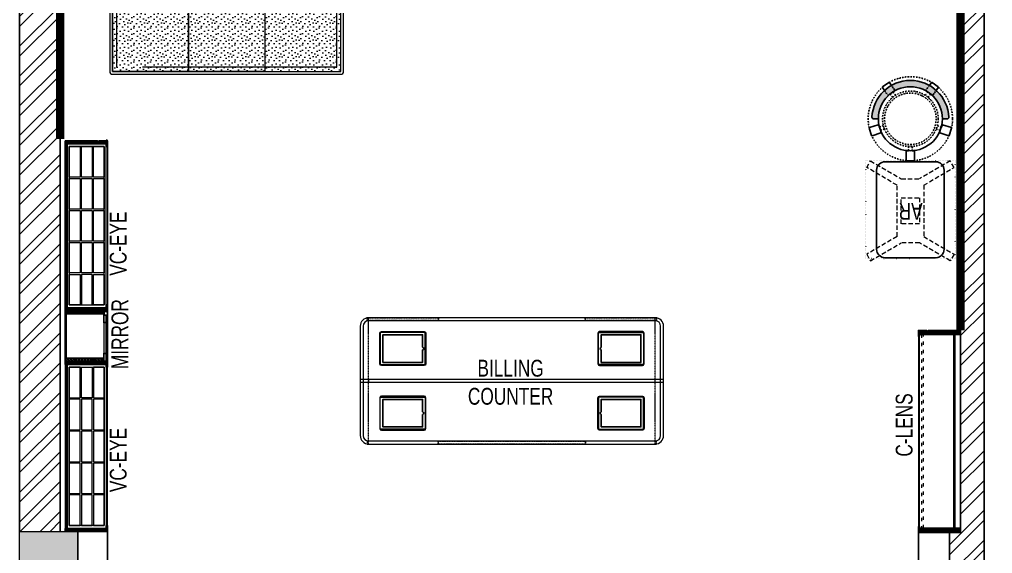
# Model space of a CAD drawing. Header units: feet. Extents: x 2845063 to 2853661, y -5473857 to -5445633.
# Drawn here: x 2845063 to 2850835, y -5459754 to -5456582 of the extents above; entities that cross this region are included whole.
import ezdxf

# ---------------------------------------------------------------- set-up
doc = ezdxf.new("R2010")
doc.units = ezdxf.units.FT
doc.header["$LTSCALE"] = 33
doc.header["$MEASUREMENT"] = 0
for name, pattern in [('ACAD_ISO03W100', [30, 12, -18]), ('DASHDOT2', [0.5, 0.25, -0.125, 0, -0.125]), ('DOT', [0.25, 0, -0.25]), ('HIDDEN2', [4.7624999999999975, 3.174999999999998, -1.587499999999999]), ('HIDDENX2', [0.75, 0.5, -0.25])]:
    doc.linetypes.add(name, pattern=pattern)
for name, color, linetype, lineweight in [('A-COL', 243, 'Continuous', 9), ('column hatch', 5, 'Continuous', 0), ('HATCH', 9, 'Continuous', 9), ('LENS-DIM', 252, 'Continuous', 5), ('LENS-HATCH', 251, 'Continuous', 5), ('LENS-PARTITION', 21, 'Continuous', 25), ('LENS-TEXT', 31, 'Continuous', 5), ('LENS_TEXT', 31, 'Continuous', 5), ('LK-FF&E FLOOR', 1, 'Continuous', 9), ('LK-FF&E WALL', 1, 'Continuous', 9), ('LK-MIRROR', 133, 'Continuous', 13), ('LN-ELEVATION-1', 81, 'Continuous', 25), ('LN-ELEVATION-2', 103, 'Continuous', 20), ('LN-ELEVATION-3', 125, 'Continuous', 18), ('LN-ELEVATION-4', 145, 'Continuous', 13), ('LN-ELEVATION-5', 167, 'Continuous', 5), ('LN-HATCH', 251, 'Continuous', 0), ('PLANO-TXT', 252, 'Continuous', 5)]:
    doc.layers.add(name, color=color, linetype=linetype, lineweight=lineweight)
doc.layers.add('A-WALL', color=1, linetype='Continuous')
doc.styles.add('LK TXT', font='GILC____.TTF', dxfattribs={"height": 100})
pattern_1 = [(45, (7858558.917008298, 3503823.203216763), (-4.490128060534575, 4.490128060534575), [])]

# ---------------------------------------------------------------- blocks, each defined once
blk = doc.blocks.new('3 seater Bench 1385')
at = {"layer": 'LENS-HATCH', "lineweight": 0}
h = blk.add_hatch(dxfattribs=at)
h.set_pattern_fill('STIP1', color=177, scale=100, angle=269.9999999999999, pattern_type=2)
h.set_pattern_definition([(270, (6617025.245374651, -170439.1063060568), (100, -1.516e-13), [0, -100]), (270, (6617009.245374652, -170451.1063060568), (100, -1.516e-13), [0, -100]), (270, (6616985.245374652, -170446.1063060568), (100, -1.516e-13), [0, -100]), (270, (6616962.245374652, -170481.1063060568), (100, -1.516e-13), [0, -100]), (270, (6616998.245374652, -170478.1063060568), (100, -1.516e-13), [0, -100]), (270, (6617022.245374652, -170505.1063060568), (100, -1.516e-13), [0, -100]), (270, (6617029.245374651, -170470.1063060568), (100, -1.516e-13), [0, -100]), (270, (6616988.245374651, -170512.1063060568), (100, -1.516e-13), [0, -100]), (270, (6616956.245374652, -170507.1063060568), (100, -1.516e-13), [0, -100]), (270, (6616941.245374651, -170433.1063060568), (100, -1.516e-13), [0, -100]), (270, (6616961.245374652, -170451.1063060568), (100, -1.516e-13), [0, -100]), (270, (6616942.245374652, -170465.1063060568), (100, -1.516e-13), [0, -100]), (270, (6617006.245374652, -170526.1063060568), (100, -1.516e-13), [0, -100]), (270, (6616981.245374652, -170494.1063060568), (100, -1.516e-13), [0, -100]), (270, (6617014.245374652, -170486.1063060568), (100, -1.516e-13), [0, -100]), (270, (6617005.245374651, -170503.1063060568), (100, -1.516e-13), [0, -100]), (270, (6616978.245374651, -170467.1063060568), (100, -1.516e-13), [0, -100]), (270, (6617032.245374652, -170495.1063060568), (100, -1.516e-13), [0, -100]), (270, (6616973.245374651, -170526.1063060568), (100, -1.516e-13), [0, -100]), (270, (6616943.245374651, -170523.1063060568), (100, -1.516e-13), [0, -100])])
h.paths.add_polyline_path([(677.5000000004657, 227.5), (225.8333333334885, 227.5), (225.8333333334885, -227.5), (677.5000000004657, -227.5)])
h.paths.add_polyline_path([(-225.8333333334885, 227.5), (225.8333333334885, 227.5), (225.8333333334885, -227.5), (-225.8333333334885, -227.5)])
h.paths.add_polyline_path([(-677.5000000004657, 227.5), (-225.8333333334885, 227.5), (-225.8333333334885, -227.5), (-677.5000000004657, -227.5)])
at = {"layer": 'LN-ELEVATION-2', "ltscale": 0.5}
for points in [[(-677.5000000004657, 227.5), (-225.8333333334885, 227.5), (-225.8333333334885, -227.5), (-677.5000000004657, -227.5)], [(-225.8333333334885, 227.5), (225.8333333334885, 227.5), (225.8333333334885, -227.5), (-225.8333333334885, -227.5)], [(677.5000000004657, 227.5), (225.8333333334885, 227.5), (225.8333333334885, -227.5), (677.5000000004657, -227.5)]]:
    blk.add_lwpolyline(points, close=True, dxfattribs=at)
at = {"layer": 'LN-ELEVATION-5', "ltscale": 0.5}
blk.add_lwpolyline([(682.4999999995343, 242.5), (-682.5000000004655, 242.5, 0.4142135623730951), (-692.5000000004655, 232.5), (-692.5000000004655, -232.5, 0.4142135623730951), (-682.5000000004655, -242.5), (682.4999999995343, -242.5, 0.4142135623730951), (692.4999999995343, -232.5), (692.4999999995343, 232.5, 0.4142135623730951)], format="xyb", close=True, dxfattribs=at)
blk.add_lwpolyline([(677.4999999995343, 227.5), (-677.5000000004657, 227.5), (-677.5000000004657, -227.5), (677.4999999995343, -227.5)], close=True, dxfattribs=at)
at = {"layer": 'LN-ELEVATION-5', "linetype": 'HIDDEN2', "ltscale": 11}
blk.add_lwpolyline([(-652.5000000004657, 202.5), (652.5000000004657, 202.5), (652.5000000004657, -202.5), (-652.5000000004657, -202.5)], close=True, dxfattribs=at)
blk = doc.blocks.new('JJ SH 1200')
at = {"layer": 'LN-HATCH', "ltscale": 0.5}
h = blk.add_hatch(dxfattribs=at)
h.set_pattern_fill('ANSI31', color=256, scale=2)
h.set_pattern_definition([(45, (4097187.330767878, 1708800.267299229), (-4.490128060534575, 4.490128060534575), [])])
h.paths.add_polyline_path([(792.0591651862488, 220), (792.0591651862488, 30), (786.0591651862486, 30), (786.0591651862486, 20), (792.0591651862488, 20), (792.0591651862488, -24), (767.0591651862488, -24), (767.0591651862488, 220)])
h.paths.add_polyline_path([(-382.9408348137513, 180), (767.0591651862488, 180), (767.0591651862488, 186), (-382.9408348137513, 186)])
h.paths.add_polyline_path([(757.0591651862486, -24), (757.0591651862486, -30), (792.0591651862488, -30), (792.0591651862488, -24)])
h.paths.add_polyline_path([(-407.9408348137512, 220), (-407.9408348137512, 30), (-401.9408348137512, 30), (-401.9408348137512, 20), (-407.9408348137512, 20), (-407.9408348137512, -24), (-382.9408348137513, -24), (-382.9408348137513, 220)])
h.paths.add_polyline_path([(-372.9408348137513, -24), (-372.9408348137513, -30), (-407.9408348137512, -30), (-407.9408348137512, -24)])
at = {"layer": 'LN-ELEVATION-1', "ltscale": 0.5}
for points in [[(-407.9408348137512, 220), (-407.9408348137512, 30), (-401.9408348137512, 30), (-401.9408348137512, 20), (-407.9408348137512, 20), (-407.9408348137512, -24), (-382.9408348137513, -24), (-382.9408348137513, 220)], [(-382.9408348137513, 180), (767.0591651862488, 180), (767.0591651862488, 186), (-382.9408348137513, 186)], [(792.0591651862488, 220), (792.0591651862488, 30), (786.0591651862486, 30), (786.0591651862486, 20), (792.0591651862488, 20), (792.0591651862488, -24), (767.0591651862488, -24), (767.0591651862488, 220)], [(-372.9408348137513, -24), (-372.9408348137513, -30), (-407.9408348137512, -30), (-407.9408348137512, -24)], [(757.0591651862486, -24), (757.0591651862486, -30), (792.0591651862488, -30), (792.0591651862488, -24)]]:
    blk.add_lwpolyline(points, close=True, dxfattribs=at)
at = {"layer": 'LN-ELEVATION-3', "ltscale": 0.5}
for p, q in [((767.0591651862488, 220), (-382.9408348137513, 220)), ((757.0591651862486, -24), (-372.9408348137513, -24)), ((-372.9408348137513, -30), (757.0591651862486, -30))]:
    blk.add_line(p, q, dxfattribs=at)
at = {"layer": 'LN-ELEVATION-4', "linetype": 'ACAD_ISO03W100', "ltscale": 0.05}
blk.add_lwpolyline([(767.0591651862488, 0), (-382.9408348137513, 0), (-382.9408348137513, -12), (767.0591651862488, -12)], close=True, dxfattribs=at)
blk = doc.blocks.new('A$C5049e784')
at = {"layer": 'column hatch'}
h = blk.add_hatch(color=8, dxfattribs=at)
h.dxf.hatch_style = 1
h.paths.add_polyline_path([(-4744.662434860132, -5821.568230353296), (-4849.662434860133, -5821.568230353296), (-5080.541179140098, -5821.55305683706), (-5080.579099997878, -6398.55312006548), (-4744.662434860132, -6398.568230353296), (-4744.662434860132, -6112.568230353296)])
h.paths.add_polyline_path([(-5080.210143737495, -784.5507783675566), (-5080.246947317384, -1344.550447345711), (-4809.662434860133, -1344.568230353296), (-4724.662434860133, -1344.568230353296), (-4724.662434860133, -784.5682303532957), (-4814.662434860133, -784.5682303532957)])
h.paths.add_polyline_path([(-4814.662434860133, 3660.431769646705), (-4734.662434860132, 3660.431769646705), (-4734.662434860132, 4220.431769646704), (-4839.662434860133, 4220.431769646704), (-5079.881211658008, 4220.447556996718), (-5079.918015151285, 3660.449202433229)])
h.paths.add_polyline_path([(-5080.946534873918, 8597.87458836101), (-4839.946534873917, 8599.222628249787), (-4759.946534873917, 8599.222628249787), (-4759.946534873917, 9149.222628249787), (-4834.946534873918, 9149.222628249787), (-5080.946534873918, 9149.222628249787)])
at = {"layer": 'LN-HATCH'}
h = blk.add_hatch(dxfattribs=at)
h.set_pattern_fill('ANSI32', color=256, scale=333, angle=180)
h.set_pattern_definition([(225, (-7166785.009061094, 5286079.143391727), (88.29995930067012, -88.29995930067015), []), (225, (-7166843.875700529, 5286079.143391727), (88.29995930067012, -88.29995930067015), [])])
h.paths.add_polyline_path([(-4839.834667843767, 8599.223253980277), (-5079.767780202441, 8597.881181756966), (-5079.881211658008, 4220.447556996718), (-4839.662434860133, 4220.431769646704)])
h.paths.add_polyline_path([(-5079.918015151285, 3660.449202433229), (-5080.210143737495, -784.5507783675566), (-4814.662434860133, -784.5682303532957), (-4814.662434860133, 3660.431769646705)])
h.paths.add_polyline_path([(-5080.246947317384, -1344.550447345711), (-5080.541179140098, -5821.55305683706), (-4849.662434860133, -5821.568230353296), (-4809.662434860133, -1344.568230353296)])
h.paths.add_polyline_path([(-5080.662434860133, -7666.568230353296), (-4850.662434860133, -7666.568230353296), (-4850.662434860133, -6398.563462235034), (-5080.579099997878, -6398.55312006548)])
h.paths.add_polyline_path([(-4465.662434860132, -6112.568230353296), (-4744.662434860132, -6112.568230353296), (-4744.662434860132, -6398.568230353296), (-4465.662434860132, -6398.568230353296)])
h.paths.add_polyline_path([(641.4772786162792, 11254.10376429464), (516.4772786144167, 11254.10376429464), (516.4772786144167, 9225.431769646704), (436.4772786144166, 9225.431769646704), (436.4772786144166, 8975.431769646704), (501.4772786144167, 8975.431769646704), (501.4772786144167, 4214.431769646703), (436.4772786144166, 4214.431769646703), (436.4772786144166, 3964.431769646704), (506.4772786144167, 3964.431769646704), (506.4772786144167, -890.5682303532957), (451.4772786144167, -890.5682303532957), (451.4772786144167, -1130.568230353296), (511.4772786144166, -1130.568230353296), (511.4772786144166, -6101.568230353296), (451.4772786144167, -6101.568230353296), (451.4772786144167, -6351.568230353296), (597.4303277498111, -6351.568230353296), (691.4772786144167, -6351.568230353296), (691.4772786144167, -6101.568230353296), (641.4772786144167, -6101.568230353296)])
h.paths.add_polyline_path([(-4856.662434860133, 17980.4317696467), (-2268.522721385583, 17980.4317696467), (-2268.522721385583, 17860.4317696467), (-2148.522721385583, 17860.4317696467), (-2148.522721385583, 17980.4317696467), (506.4772786144167, 17980.4317696467), (506.4772786144167, 11254.10376429464), (641.477278615348, 11254.10376429464), (641.4772786144167, 18210.4317696467), (-5080.768199215643, 18210.4317696467), (-5080.946534873918, 9149.222628249787), (-4834.946534873918, 9149.222628249787), (-4834.662434860132, 16257.4317696467), (-2371.662434860132, 16257.4317696467), (-2371.662434860132, 16489.4317696467), (-4856.662434860133, 16489.4317696467)])
at = {"layer": 'A-COL'}
blk.add_lwpolyline([(-4839.662434860133, 4220.431769646704), (-4734.662434860132, 4220.431769646704), (-4734.662434860132, 3660.431769646705), (-4814.662434860133, 3660.431769646705), (-5079.918015151285, 3660.449202433229), (-5079.881211658008, 4220.447556996718)], close=True, dxfattribs=at)
at = {"layer": 'A-WALL'}
for p, q in [((641.477278615348, 11254.10376429464), (641.4772786144167, -6101.568230353296)), ((501.4772786144167, 8975.431769646704), (501.4772786144167, 4214.431769646703)), ((-5080.946534873918, 8597.87458836101), (-5079.881211658008, 4220.447556996718)), ((-4839.662434860133, 4220.431769646704), (-4839.662434860133, 8599.224217370152)), ((501.4772786144167, 4214.431769646703), (436.4772786144166, 4214.431769646703)), ((436.4772786144166, 4214.431769646703), (436.4772786144166, 3964.431769646704))]:
    blk.add_line(p, q, dxfattribs=at)
blk = doc.blocks.new('AR')
at = {"layer": 'LN-ELEVATION-2', "linetype": 'DOT', "lineweight": 25}
blk.add_lwpolyline([(0, 13.41378593863919), (530, 13.41378593863919), (530, 593.4137859386392), (0, 593.4137859386392)], close=True, dxfattribs=at)
at = {"layer": 'LN-ELEVATION-2', "lineweight": 25}
blk.add_lwpolyline([(465, 68.22063546301797), (465, 538.2206354630179, 0.4142135623730951), (415, 588.2206354630177), (115, 588.2206354630177, 0.4142135623730951), (65, 538.2206354630179), (65, 68.22063546301797, 0.4142135623730951), (115, 18.22063546301797), (415, 18.22063546301797, 0.4142135623730951)], format="xyb", close=True, dxfattribs=at)
at = {"layer": 'LN-ELEVATION-4', "linetype": 'HIDDEN2', "ltscale": 0.25}
for points in [[(185.8456009030342, 448.8780772723258), (5.888936847448348, 554.0078910568263), (28.48512306064368, 593.350836840691), (211.0874861851335, 486.6754184374586)], [(344.154399111867, 448.8780772762837), (524.1110631600021, 554.0078910947777), (501.5148769393563, 593.3508368753828), (318.9125138223171, 486.6754184374586)], [(211.0874861851335, 486.6754184376913), (318.9125138223171, 486.6754184376913)], [(185.8456009030342, 144.472759603057), (185.8456009030342, 448.8780772723258)], [(344.154399111867, 448.8780772762837), (344.154399111867, 144.4727595990989)], [(185.8456009030342, 144.472759603057), (5.888936847448348, 39.34294581855647), (28.48512306064368, 3.46917659e-08), (211.0874861851335, 106.6754184379242)], [(344.154399111867, 144.4727595990989), (524.1110631600021, 39.34294578060508), (501.5148769393563, 0), (318.9125138223171, 106.6754184379242)], [(318.9125138223171, 106.6754184376914), (211.0874861851335, 106.6754184376914)]]:
    blk.add_lwpolyline(points, dxfattribs=at)
blk.add_lwpolyline([(210.8456009030342, 373.9866790841333), (319.154399111867, 373.9866790841333), (319.154399111867, 219.3641577917151), (210.8456009030342, 219.3641577917151)], close=True, dxfattribs=at)
blk = doc.blocks.new('DR STOOL')
at = {"layer": 'HATCH'}
h = blk.add_hatch(dxfattribs=at)
h.set_pattern_fill('ANSI36', color=250, angle=-90.00000000000001)
h.set_pattern_definition([(315, (-227.8099174643867, 917.3997257252777), (6.173926083235043, -1.683798022700468), [7.9375, -1.587499999999999, 0, -1.587499999999999])])
edge = h.paths.add_edge_path()
edge.add_line((-190.0000000041909, 4.511094e-10), (-218.6899174675346, 4.511094e-10))
edge.add_arc((-218.6899174670689, 9.120000000388245), 9.119999999940092, 177.6119845363388, 269.9999999996136, ccw=False)
edge.add_arc((-1.8626451e-09, 3.565219e-10), 228.000000002257, 2.3880154632688004, 177.6119845367313, ccw=False)
edge.add_arc((218.6899174633436, 9.120000000497384), 9.120000000051716, -90.00000000034493, 2.3880154629299, ccw=False)
edge.add_line((218.6899174633436, 4.511094e-10), (190, 4.511094e-10))
edge.add_arc((-1.8626451e-09, 4.511094e-10), 190.000000001979, -1.27e-14, 180)
at = {"layer": 'LN-ELEVATION-1', "color": 1, "ltscale": 100}
for p, q in [((-165.2704676063731, 189.0243927398114), (-165.9069543029182, 185.0820035930228)), ((-165.9069543029182, 185.0820035930228), (-153.8003208162263, 168.3135803133482)), ((-128.6221585394814, 215.4841044476634), (-165.2704676063731, 189.0243927398114)), ((-124.7228340068832, 214.8545704018979), (-128.6221585394814, 215.4841044476634)), ((-112.6981821293011, 198.1996966340157), (-124.7228340068832, 214.8545704018979)), ((124.7553772013634, 214.9803744515593), (112.5488144652918, 198.2845540212292)), ((128.7014972954057, 215.5933048763618), (124.7553772013634, 214.9803744515593)), ((128.7014972954057, 215.5933048763618), (124.7553772013634, 214.9803744515593)), ((165.1911288509145, 188.915192311113), (128.7014972954057, 215.5933048763618)), ((165.1911288509145, 188.915192311113), (128.7014972954057, 215.5933048763618)), ((153.6734594982117, 168.4294150282658), (165.7973639420234, 185.0121775862135)), ((165.7973639420234, 185.0121775862135), (165.1911288509145, 188.915192311113)), ((165.7973639420234, 185.0121775862135), (165.1911288509145, 188.915192311113)), ((-242.9550312487409, -52.24013893969095), (-244.7482102331705, -55.75945052818861)), ((-244.7482102331705, -55.75945052818861), (-230.7800458371639, -98.74904560100549)), ((-191.2928382232785, -35.45407700946089), (-242.9550312487409, -52.24013893969095)), ((-187.9259491492994, -37.1695928365807), (-191.2928382232785, -35.45407700946089)), ((-184.1424400564283, -48.81403796559607), (-187.9259491492994, -37.1695928365807)), ((188.0651108901948, -36.96233201187715), (184.0504167033359, -49.19388854173303)), ((191.3981811110861, -35.27656588272658), (188.0651108901948, -36.96233201187715)), ((243.0100176925771, -52.21682526778022), (191.3981811110861, -35.27656588272658)), ((230.715890809428, -98.7280946081737), (244.8123673382215, -55.78040257930116)), ((244.8123673382215, -55.78040257930116), (243.0100176925771, -52.21682526778022)), ((-230.7800458371639, -98.74904560100549), (-227.2218665438704, -100.5620286722478)), ((-227.2218665438704, -100.5620286722478), (-175.5596735184081, -83.7759667420105)), ((-173.8639617776498, -80.4479453730819), (-177.8421125086024, -68.2044548037811)), ((-175.5596735184081, -83.7759667420105), (-173.8639617776498, -80.4479453730819)), ((177.6922140880488, -68.56540505095472), (173.8739495249465, -80.1985000452405)), ((173.8739495249465, -80.1985000452405), (175.5794035866856, -83.5704969359358)), ((175.5794035866856, -83.5704969359358), (227.1912401677109, -100.5107563209894)), ((227.1912401677109, -100.5107563209894), (230.715890809428, -98.7280946081737)), ((-22.72193054761737, -190.2142363802995), (-25.39390889601782, -192.886214728569)), ((-25.39390889601782, -192.886214728569), (-25.39390889601782, -247.2070584567482)), ((-10.47823652112856, -190.2142363802995), (-22.72193054761737, -190.2142363802995)), ((22.78362171910703, -190.2142363802995), (9.910054048988968, -190.2142363802995)), ((25.42475448176265, -192.8553691428751), (22.78362171910703, -190.2142363802995)), ((25.42475448176265, -247.1762128710543), (25.42475448176265, -192.8553691428751)), ((-25.39390889601782, -247.2070584567482), (-22.60096735274419, -250)), ((-22.60096735274419, -250), (22.60096735274419, -250)), ((22.60096735274419, -250), (25.42475448176265, -247.1762128710543))]:
    blk.add_line(p, q, dxfattribs=at)
at = {"layer": 'LN-ELEVATION-1', "linetype": 'DASHDOT2'}
for p, q in [((-92.92521573789418, 170.8129362839827), (-112.6981821293011, 198.1996966340157)), ((112.5488144652918, 198.2845540212292), (92.69529851106927, 171.1294289919315)), ((-153.8003208162263, 168.3135803133482), (-134.1093360339291, 141.0403694751003)), ((-134.1093360339291, 141.0403694751003), (-130.4219571123831, 140.4450534014686)), ((-130.4219571123831, 140.4450534014686), (-119.9844727469608, 147.9808124662595)), ((-119.9844727469608, 147.9808124662595), (-105.3687285655178, 126.9741353208374)), ((-103.4542870586738, 159.9154408004979), (-93.52748446213081, 167.0824927485227)), ((-88.15393704269081, 139.4771787207864), (-103.4542870586738, 159.9154408004979)), ((-93.52748446213081, 167.0824927485227), (-92.92521573789418, 170.8129362839827)), ((103.6608748426661, 159.8406005539291), (88.19885099539533, 139.4487815762331)), ((92.69529851106927, 171.1294289919315), (93.26858203159645, 167.4385604566923)), ((93.26858203159645, 167.4385604566923), (103.6608748426661, 159.8406005539291)), ((105.4096150295809, 126.94019481352), (120.1194891873747, 147.8074627162714)), ((120.1194891873747, 147.8074627162714), (130.0033113472163, 140.5812532722048)), ((130.0033113472163, 140.5812532722048), (133.7372852512635, 141.1612321265929)), ((133.7372852512635, 141.1612321265929), (153.6734594982117, 168.4294150282658)), ((-159.954806596972, -40.49024384317454), (-184.1424400564283, -48.81403796559607)), ((184.0504167033359, -49.19388854173303), (159.8786162491887, -40.79004861696012)), ((-177.8421125086024, -68.2044548037811), (-153.4148110738024, -60.73628028803068)), ((153.3006618716754, -61.02382378749462), (177.6922140880488, -68.56540505095472)), ((-10.92024635523557, -164.6382343793375), (-10.47823652112856, -190.2142363802995)), ((9.910054048988968, -190.2142363802995), (10.35584833659231, -164.674698740353))]:
    blk.add_line(p, q, dxfattribs=at)
at = {"layer": 'LN-ELEVATION-1', "color": 1, "ltscale": 100}
blk.add_lwpolyline([(-190.0000000023283, 0), (-218.6899174656719, 0, -0.4264743413925903), (-227.8019973598421, 9.5, -0.959166304662544), (227.8019973593764, 9.5, -0.4264743413925903), (218.6899174647406, 0), (190.0000000013969, 0)], format="xyb", dxfattribs=at)
at = {"layer": 'LN-ELEVATION-1', "linetype": 'DASHDOT2'}
for radius in [250, 165, 153]:
    blk.add_circle((0, 0), radius, dxfattribs=at)
at = {"layer": 'LN-ELEVATION-1', "color": 1, "ltscale": 100}
blk.add_circle((0, 0), 190, dxfattribs=at)
blk = doc.blocks.new('VC HD 1010')
at = {"layer": 'LN-HATCH', "ltscale": 0.5}
h = blk.add_hatch(dxfattribs=at)
h.set_pattern_fill('ANSI31', color=256, scale=2)
h.set_pattern_definition([(45, (3761554.586240421, 1795022.935917533), (-4.490128060534575, 4.490128060534575), [])])
h.paths.add_polyline_path([(-505.166666666977, 24), (-505.166666666977, -166), (-499.1666666669771, -166), (-499.1666666669771, -176), (-505.166666666977, -176), (-505.166666666977, -220), (-487.1666666669772, -220), (-487.1666666669772, 24)])
h = blk.add_hatch(dxfattribs=at)
h.set_pattern_fill('ANSI31', color=256, scale=2)
h.set_pattern_definition(pattern_1)
h.paths.add_polyline_path([(504.8333333330228, 24), (504.8333333330228, -166), (498.8333333330228, -166), (498.8333333330228, -176), (504.8333333330228, -176), (504.8333333330228, -220), (486.8333333330228, -220), (486.8333333330228, 24)])
h = blk.add_hatch(dxfattribs=at)
h.set_pattern_fill('ANSI31', color=256, scale=2)
h.set_pattern_definition([(45, (7858741.917008297, 3503823.203216763), (-4.490128060534575, 4.490128060534575), [])])
h.paths.add_polyline_path([(-470.1666666669772, -220), (-470.1666666669772, -226), (-505.166666666977, -226), (-505.166666666977, -220)])
h = blk.add_hatch(dxfattribs=at)
h.set_pattern_fill('ANSI31', color=256, scale=2)
h.set_pattern_definition(pattern_1)
h.paths.add_polyline_path([(476.8333333330228, -220), (476.8333333330228, -226), (511.8333333330228, -226), (511.8333333330228, -220)])
at = {"layer": 'LN-ELEVATION-1', "ltscale": 0.5}
for points in [[(-505.166666666977, 24), (-505.166666666977, -166), (-499.1666666669771, -166), (-499.1666666669771, -176), (-505.166666666977, -176), (-505.166666666977, -220), (-487.1666666669772, -220), (-487.1666666669772, 24)], [(486.8333333330228, 12), (-487.1666666669772, 12), (-487.1666666669772, 18), (486.8333333330228, 18)], [(504.8333333330228, 24), (504.8333333330228, -166), (498.8333333330228, -166), (498.8333333330228, -176), (504.8333333330228, -176), (504.8333333330228, -220), (486.8333333330228, -220), (486.8333333330228, 24)], [(-470.1666666669772, -220), (-470.1666666669772, -226), (-505.166666666977, -226), (-505.166666666977, -220)], [(469.8333333330228, -220), (469.8333333330228, -226), (504.8333333330228, -226), (504.8333333330228, -220)]]:
    blk.add_lwpolyline(points, close=True, dxfattribs=at)
at = {"layer": 'LN-ELEVATION-2', "ltscale": 0.5}
blk.add_lwpolyline([(470.1666666674428, 0), (-470.1666666674428, 0), (-470.1666666674428, -208), (470.1666666674428, -208)], close=True, dxfattribs=at)
at = {"layer": 'LN-ELEVATION-3', "ltscale": 0.5}
for p, q in [((-487.1666666669772, 24), (486.8333333330228, 24)), ((-470.1666666669772, -220), (469.8333333330228, -220)), ((469.8333333330228, -226), (-470.1666666669772, -226))]:
    blk.add_line(p, q, dxfattribs=at)
for points in [[(-470.1666666674428, 0), (-288.5000000004657, 0), (-288.5000000004657, -64), (-470.1666666674428, -64)], [(-280.5000000004657, 0), (-98.83333333348855, 0), (-98.83333333348855, -64), (-280.5000000004657, -64)], [(-90.83333333348855, 0), (90.83333333348855, 0), (90.83333333348855, -64), (-90.83333333348855, -64)], [(98.83333333348855, 0), (280.5000000004657, 0), (280.5000000004657, -64), (98.83333333348855, -64)], [(288.5000000004657, 0), (470.1666666674428, 0), (470.1666666674428, -64), (288.5000000004657, -64)], [(-470.1666666674428, -136), (-288.5000000004657, -136), (-288.5000000004657, -72), (-470.1666666674428, -72)], [(-280.5000000004657, -72), (-98.83333333348855, -72), (-98.83333333348855, -136), (-280.5000000004657, -136)], [(-90.83333333348855, -72), (90.83333333348855, -72), (90.83333333348855, -136), (-90.83333333348855, -136)], [(98.83333333348855, -72), (280.5000000004657, -72), (280.5000000004657, -136), (98.83333333348855, -136)], [(288.5000000004657, -72), (470.1666666674428, -72), (470.1666666674428, -136), (288.5000000004657, -136)], [(-470.1666666674428, -144), (-288.5000000004657, -144), (-288.5000000004657, -208), (-470.1666666674428, -208)], [(-280.5000000004657, -144), (-98.83333333348855, -144), (-98.83333333348855, -208), (-280.5000000004657, -208)], [(-90.83333333348855, -144), (90.83333333348855, -144), (90.83333333348855, -208), (-90.83333333348855, -208)], [(98.83333333348855, -144), (280.5000000004657, -144), (280.5000000004657, -208), (98.83333333348855, -208)], [(288.5000000004657, -144), (470.1666666674428, -144), (470.1666666674428, -208), (288.5000000004657, -208)]]:
    blk.add_lwpolyline(points, close=True, dxfattribs=at)
blk = doc.blocks.new('MIRROR')
at = {"layer": 'LN-HATCH', "ltscale": 0.5}
h = blk.add_hatch(dxfattribs=at)
h.set_pattern_fill('ANSI31', color=256, scale=2)
h.set_pattern_definition([(45, (4060433.741624544, 1708720.786904081), (-4.490128060534575, 4.490128060534575), [])])
h.paths.add_polyline_path([(212.944788963403, 101.3407590774622), (230.944788963403, 101.3407590774622), (230.944788963403, -127.6592409225377), (212.944788963403, -127.6592409225377)])
h.paths.add_polyline_path([(230.944788963403, 95.34075907746227), (494.9447889634027, 95.34075907746227), (494.9447889634027, 101.3407590774622), (230.944788963403, 101.3407590774622)])
h.paths.add_polyline_path([(512.9447889634027, 101.3407590774622), (494.9447889634027, 101.3407590774622), (494.9447889634027, -127.6592409225377), (512.9447889634027, -127.6592409225377)])
at = {"layer": 'Defpoints'}
blk.add_lwpolyline([(512.9447889634027, 101.3407590774622), (212.944788963403, 101.3407590774622), (212.944788963403, -148.6592409225377), (512.9447889634027, -148.6592409225377)], close=True, dxfattribs=at)
at = {"layer": 'LN-ELEVATION-1'}
for points in [[(212.944788963403, 101.3407590774622), (230.944788963403, 101.3407590774622), (230.944788963403, -127.6592409225377), (212.944788963403, -127.6592409225377)], [(230.944788963403, 95.34075907746227), (494.9447889634027, 95.34075907746227), (494.9447889634027, 101.3407590774622), (230.944788963403, 101.3407590774622)], [(512.9447889634027, 101.3407590774622), (494.9447889634027, 101.3407590774622), (494.9447889634027, -127.6592409225377), (512.9447889634027, -127.6592409225377)], [(259.944788963403, -141.6592409225377), (259.944788963403, -127.6592409225377), (214.944788963403, -127.6592409225377), (214.944788963403, -148.6592409225377), (223.944788963403, -148.6592409225377), (223.944788963403, -147.1592409225377), (216.444788963403, -147.1592409225377), (216.444788963403, -141.6592409225377)], [(442.944788963403, -141.6592409225377), (442.944788963403, -127.6592409225377), (487.9447889634028, -127.6592409225377), (487.9447889634028, -148.6592409225377), (478.9447889634026, -148.6592409225377), (478.9447889634026, -147.1592409225377), (486.4447889634027, -147.1592409225377), (486.4447889634027, -141.6592409225377)], [(504.944788963403, -148.6592409225377), (504.944788963403, -147.1592409225377), (509.444788963403, -147.1592409225377), (509.444788963403, -129.1592409225377), (487.9447889634028, -129.1592409225377), (487.9447889634028, -127.6592409225377), (510.9447889634028, -127.6592409225377), (510.9447889634028, -148.6592409225377)]]:
    blk.add_lwpolyline(points, close=True, dxfattribs=at)
at = {"layer": 'LN-ELEVATION-2', "color": 4, "lineweight": 0}
blk.add_lwpolyline([(216.444788963403, -141.6592409225377), (486.4447889634027, -141.6592409225377), (486.4447889634027, -147.1592409225377), (216.444788963403, -147.1592409225377)], close=True, dxfattribs=at)
at = {"layer": 'LN-ELEVATION-2'}
blk.add_lwpolyline([(259.944788963403, -141.6592409225377), (442.944788963403, -141.6592409225377), (442.944788963403, -127.6592409225377), (259.944788963403, -127.6592409225377)], close=True, dxfattribs=at)
at = {"layer": 'LN-ELEVATION-4', "ltscale": 0.5}
blk.add_line((478.9447889634026, -148.6592409225377), (223.944788963403, -148.6592409225377), dxfattribs=at)
blk = doc.blocks.new('I-PAD Frame')
at = {"color": 3, "linetype": 'Continuous'}
blk.add_lwpolyline([(357868.7410323084, -232321.1361381283), (358122.7410323085, -232321.1361381283, 0.4142135623713902), (358132.7410323086, -232311.1361381283), (358132.7410323086, -232129.1361381283, 0.4142135623713902), (358122.7410323085, -232119.1361381283), (357868.7410323084, -232119.1361381283, 0.4142135623713902), (357858.7410323085, -232129.1361381283), (357858.7410323085, -232311.1361381283, 0.4142135623713902)], format="xyb", close=True, dxfattribs=at)
at = {"color": 3, "linetype": 'Continuous', "lineweight": 25}
blk.add_lwpolyline([(358113.2410323085, -232229.6755301424), (358113.2410323085, -232302.1361381283), (357878.2410323086, -232302.1361381283), (357878.2410323086, -232138.1361381283), (358113.2410323085, -232138.1361381283), (358113.2410323085, -232210.5967461141, 0.3275382217372251), (358114.6410323081, -232212.5046245168, -0.733799385757267), (358114.6410323086, -232227.7676517396, 0.3275382217372252)], format="xyb", close=True, dxfattribs=at)
blk = doc.blocks.new('Billing Counter 1800')
at = {"color": 5, "linetype": 'HIDDENX2', "ltscale": 0.025}
for p, q in [((-849.9999978118577, -374.9978339364752), (-850.0000002956948, 375)), ((849.9999976539983, -374.9978339364752), (850.0000001378356, 375))]:
    blk.add_line(p, q, dxfattribs=at)
at = {"color": 0, "linetype": 'Continuous'}
for p, q in [((850, 375), (-850, 375)), ((900, -325), (900, 325)), ((-850, -375), (850, -375))]:
    blk.add_line(p, q, dxfattribs=at)
at = {"color": 2, "linetype": 'Continuous'}
blk.add_line((849, -375), (849.9999976539983, -374.9978339364752), dxfattribs=at)
at = {"color": 2, "linetype": 'HIDDENX2', "ltscale": 0.025}
for points in [[(-857.9999984272289, 375), (-437.4115580061916, 375), (-437.4115580851212, 358), (-857.9999985061586, 358)], [(435.3333326776046, 375), (-435.2551077436656, 375), (-435.2551076647359, 358), (435.3333327565342, 358)], [(437.3333327565342, 375), (857.9217731775715, 375), (857.9217730986419, 358), (437.3333326776046, 358)], [(-857.9999984272289, -375), (-437.4115580061916, -375), (-437.4115580851212, -358), (-857.9999985061586, -358)], [(435.3333326776046, -375), (-435.2551077436656, -375), (-435.2551076647359, -358), (435.3333327563014, -358)], [(437.3333327563013, -375), (857.9217731775715, -375), (857.9217730986419, -358), (437.3333326776046, -358)]]:
    blk.add_lwpolyline(points, close=True, dxfattribs=at)
at = {"color": 5, "linetype": 'Continuous'}
for points in [[(-780.9166655030566, 97.25000000000001), (-513.9166655030567, 97.25000000000001), (-513.9166655030567, 286.25), (-780.9166655030566, 286.25)], [(780.9166655030566, 97.25000000000001), (513.9166655030567, 97.25000000000001), (513.9166655030567, 286.25), (780.9166655030566, 286.25)], [(-780.9166655030566, -97.25000000000001), (-513.9166655030567, -97.25000000000001), (-513.9166655030567, -286.25), (-780.9166655030566, -286.25)], [(780.9166655030566, -97.25000000000001), (513.9166655030567, -97.25000000000001), (513.9166655030567, -286.25), (780.9166655030566, -286.25)]]:
    blk.add_lwpolyline(points, close=True, dxfattribs=at)
at = {"color": 5, "linetype": 'HIDDENX2', "ltscale": 0.025}
blk.add_lwpolyline([(850, 8.5), (-850, 8.5), (-850, -8.5), (850, -8.5)], close=True, dxfattribs=at)
at = {"color": 0, "linetype": 'Continuous'}
for centre, radius, start, end in [((-850, 325), 50.0000000000291, 90, 180), ((849.999999999767, 325), 50.00000000005822, 0, 90), ((849.999999999767, -325), 50.0000000000291, 270, 0)]:
    blk.add_arc(centre, radius, start, end, dxfattribs=at)
at = {"layer": 'LN-ELEVATION-2'}
blk.add_line((-900, 325), (-900, -325), dxfattribs=at)
for points in [[(850, 375), (-850, 375, 0.4142135623725836), (-900, 325), (-900, -325, 0.4142135623725836), (-850, -375), (850, -375, 0.4142135623725837), (900, -325), (900, 325, 0.4142135623725836)], [(850, 357), (-850, 357, 0.4142135623730951), (-882, 325), (-882, -325, 0.4142135623730951), (-850, -357), (850, -357, 0.4142135623730951), (882, -325), (882, 325, 0.4142135623730951)]]:
    blk.add_lwpolyline(points, format="xyb", close=True, dxfattribs=at)
blk.add_lwpolyline([(-900, -8.5), (900, -8.5), (900, 8.5), (-900, 8.5)], close=True, dxfattribs=at)
blk.add_arc((-850, -325), 50.00000000005822, 180, 270, dxfattribs=at)
at = {"color": 2, "linetype": 'Continuous', "xscale": -1, "rotation": 180}
blk.add_blockref('I-PAD Frame', (-358643.1576978308, -232028.3861380983), dxfattribs=at)
at = {"color": 2, "linetype": 'Continuous', "rotation": 180}
blk.add_blockref('I-PAD Frame', (358643.1576977922, -232028.3861381579), dxfattribs=at)
at = {"color": 2, "linetype": 'Continuous'}
blk.add_blockref('I-PAD Frame', (-358643.1576978113, 232028.3861381281), dxfattribs=at)
at = {"color": 2, "linetype": 'Continuous', "xscale": -1}
blk.add_blockref('I-PAD Frame', (358643.1576978117, 232028.3861381281), dxfattribs=at)
at = {"layer": 'LENS-TEXT', "color": 0, "linetype": 'Continuous', "ltscale": 3, "insert": (-7.865375894587486, -8.871815700083971), "char_height": 100, "attachment_point": 5, "style": 'LK TXT'}
blk.add_mtext_dynamic_manual_height_columns('BILLING COUNTER', width=353.0555573365615, gutter_width=0.5, heights=[0], dxfattribs=at)

msp = doc.modelspace()

# ---------------------------------------------------------------- linework, layer by layer
at = {"layer": 'LENS-PARTITION'}
for points in [[(2845584.288045306, -5459622.670236118), (2845578.288045306, -5459622.670236118), (2845534.288045306, -5459622.670236118), (2845409.288045306, -5459622.670236118), (2845409.288045306, -5460182.670236118), (2845329.288045306, -5460182.670236118), (2845329.288045306, -5460427.670236119), (2845584.288045306, -5460427.670236119)], [(2850650.427758781, -5459878.670236117), (2850580.427758781, -5459878.670236117), (2850580.427758781, -5459628.670236118), (2850455.427758781, -5459628.670236118), (2850395.42775878, -5459628.670236118), (2850395.42775878, -5460533.670236118), (2850401.427758781, -5460533.670236118), (2850445.42775878, -5460533.670236118), (2850650.427758781, -5460533.670236118)]]:
    msp.add_lwpolyline(points, close=True, dxfattribs=at)
at = {"layer": 'LK-MIRROR', "linetype": 'ACAD_ISO03W100', "ltscale": 0.05, "const_width": 50}
for points in [[(2845304.288045306, -5456421.498241471), (2845304.288045306, -5457291.731075851)], [(2850645.427758781, -5456421.498241471), (2850645.427758781, -5458428.670236117)]]:
    msp.add_lwpolyline(points, dxfattribs=at)

# ---------------------------------------------------------------- block references
at = {"layer": 'LENS-DIM', "color": 2}
msp.add_blockref('A$C5049e784', (2850143.950480166, -5463843.102005764), dxfattribs=at)
at = {"layer": 'LK-FF&E FLOOR'}
for name, p in [('3 seater Bench 1385', (2846292.206793286, -5456663.998241471)), ('DR STOOL', (2850347.988714882, -5457172.238763973)), ('AR', (2850082.988714884, -5458015.652549915)), ('Billing Counter 1800', (2847984.357902044, -5458728.609304623))]:
    msp.add_blockref(name, p, dxfattribs=at)
at = {"layer": 'LK-FF&E WALL'}
for name, p, rotation in [('VC HD 1010', (2845358.288045306, -5457807.503569451), 90.00000000000003), ('MIRROR', (2845435.628804383, -5458825.615025082), 90.00000000000003), ('JJ SH 1200', (2850425.42775878, -5458836.611070932), 270)]:
    msp.add_blockref(name, p, dxfattribs=dict(at, rotation=rotation))
at = {"layer": 'LK-FF&E WALL', "xscale": -1, "rotation": 90}
msp.add_blockref('VC HD 1010', (2845358.288045306, -5459117.836902785), dxfattribs=at)

# ---------------------------------------------------------------- texts
at = {"layer": 'LENS-TEXT', "color": 0, "linetype": 'Continuous', "ltscale": 3, "insert": (2850349.64575179, -5457721.723208031), "char_height": 100, "attachment_point": 5, "rotation": 180.0000000001223, "style": 'LK TXT'}
msp.add_mtext_dynamic_manual_height_columns('AR', width=237.4408088319178, gutter_width=12.5, heights=[0], dxfattribs=at)
at = {"layer": 'LENS_TEXT', "linetype": 'Continuous', "ltscale": 3, "insert": (2845659.558766477, -5458450.997503375), "char_height": 100, "width": 324.4738372093023, "attachment_point": 5, "rotation": 90.00000000000003, "style": 'LK TXT'}
msp.add_mtext('{\\C7;MIRROR}', dxfattribs=at)
at = {"layer": 'PLANO-TXT', "linetype": 'Continuous', "ltscale": 3, "char_height": 100, "width": 244.6773255813953, "attachment_point": 5, "rotation": 90.00000000000007, "style": 'LK TXT'}
for s, insert in [('VC-EYE', (2845649.300199772, -5457913.518199217)), ('C-LENS', (2850311.845315845, -5458990.543190124)), ('VC-EYE', (2845649.300199772, -5459198.71441353))]:
    msp.add_mtext(s, dxfattribs=dict(at, insert=insert))

doc.saveas('drawing.dxf')
